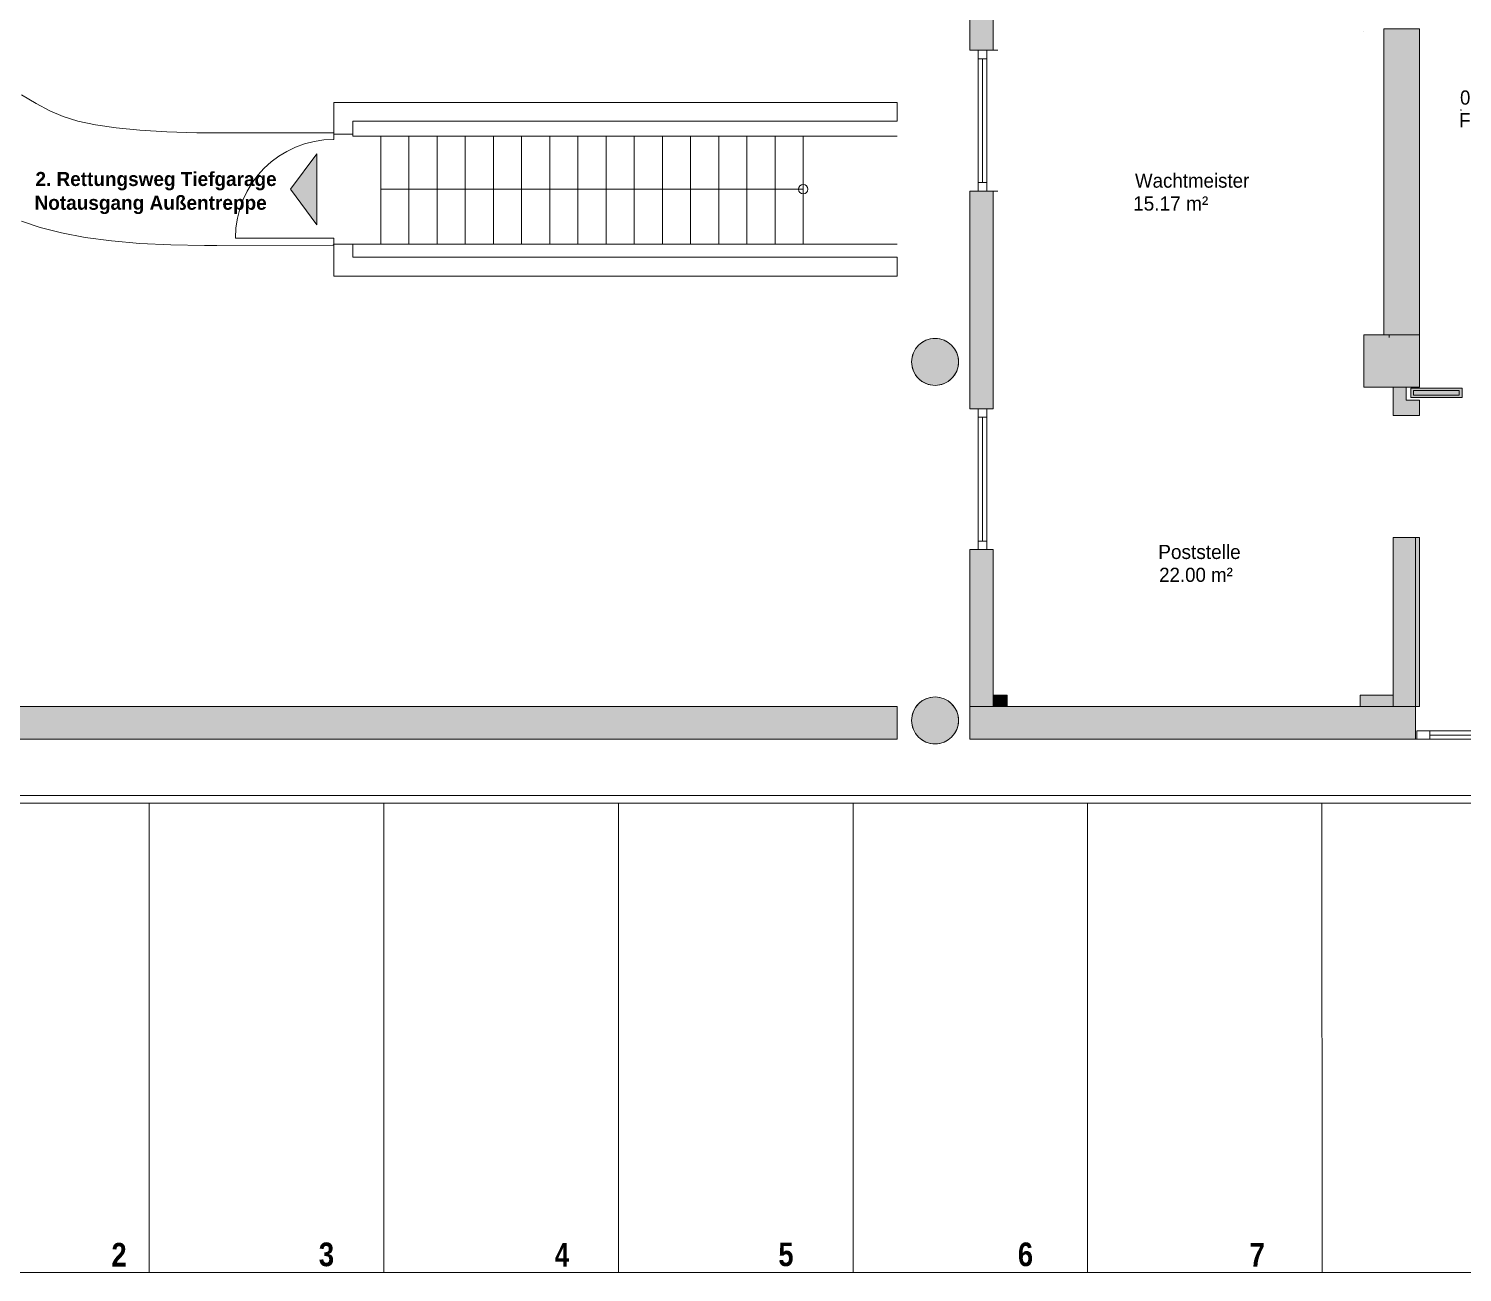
# Model space of a CAD drawing. Header units: inches. Extents: x 50200 to 250609, y 23637 to 115190.
# Drawn here: x 181631 to 196906, y 72070 to 85320 of the extents above; entities that cross this region are included whole.
import ezdxf

# ---------------------------------------------------------------- set-up
doc = ezdxf.new("R2010")
doc.units = ezdxf.units.IN
doc.header["$LTSCALE"] = 200
doc.header["$MEASUREMENT"] = 0
doc.header["$PDMODE"] = 34
doc.header["$PDSIZE"] = 5
doc.linetypes.add('Standardmuster', pattern=[0])
doc.linetypes.add('Volllinie', pattern=[0])
doc.layers.add('Grundebene', color=7, linetype='Continuous')
doc.styles.add('ARIAL', font='arial.ttf', dxfattribs={"height": 0.2})
doc.styles.add('ARIAL-FETT', font='arialbd.ttf', dxfattribs={"height": 0.2})

# ---------------------------------------------------------------- blocks, each defined once
blk = doc.blocks.new('MText_6-1AF9')
at = {"layer": 'Grundebene', "color": 18, "lineweight": 18, "true_color": 0x000000, "style": 'ARIAL-FETT', "width": 0.844798}
blk.add_text('7', height=252, dxfattribs=at).set_placement((194638, 72132))
blk = doc.blocks.new('MText_7-1AFC')
at = {"layer": 'Grundebene', "color": 18, "lineweight": 18, "true_color": 0x000000, "style": 'ARIAL-FETT', "width": 0.829599}
blk.add_text('6', height=252, dxfattribs=at).set_placement((192170, 72136))
blk = doc.blocks.new('MText_8-1AFF')
at = {"layer": 'Grundebene', "color": 18, "lineweight": 18, "true_color": 0x000000, "style": 'ARIAL-FETT', "width": 0.823426}
blk.add_text('5', height=252, dxfattribs=at).set_placement((189619, 72136))
blk = doc.blocks.new('MText_9-1B02')
at = {"layer": 'Grundebene', "color": 18, "lineweight": 18, "true_color": 0x000000, "style": 'ARIAL-FETT', "width": 0.770672}
blk.add_text('4', height=252, dxfattribs=at).set_placement((187238, 72132))
blk = doc.blocks.new('MText_10-1B05')
at = {"layer": 'Grundebene', "color": 18, "lineweight": 18, "true_color": 0x000000, "style": 'ARIAL-FETT', "width": 0.833347}
blk.add_text('3', height=252, dxfattribs=at).set_placement((184722, 72136))
blk = doc.blocks.new('MText_11-1B08')
at = {"layer": 'Grundebene', "color": 18, "lineweight": 18, "true_color": 0x000000, "style": 'ARIAL-FETT', "width": 0.824653}
blk.add_text('2', height=252, dxfattribs=at).set_placement((182513, 72132))
blk = doc.blocks.new('Gruppe-40-1ADD')
at = {"layer": 'Grundebene', "color": 18, "linetype": 'Volllinie', "lineweight": 13, "true_color": 0x000000}
for p, q in [((182914, 77070), (182914, 72070)), ((185414, 77070), (185414, 72070)), ((187914, 77070), (187914, 72070)), ((190414, 77070), (190414, 72070)), ((192914, 77070), (192914, 72070)), ((195409, 77070), (195414, 72070)), ((207943, 72070), (177970, 72070))]:
    blk.add_line(p, q, dxfattribs=at)
blk.add_lwpolyline([(177970, 72070), (177970, 77070), (191658, 77070)], dxfattribs=at)
at = {"layer": 'Grundebene'}
for name in ['MText_11-1B08', 'MText_10-1B05', 'MText_9-1B02', 'MText_8-1AFF', 'MText_7-1AFC', 'MText_6-1AF9']:
    blk.add_blockref(name, (0, 0), dxfattribs=at)
blk = doc.blocks.new('Color_Area-1B66')
at = {"layer": 'Grundebene', "true_color": 0x000000, "transparency": 33554687}
blk.add_hatch(color=18, dxfattribs=at).paths.add_polyline_path([(177970, 78100), (177970, 77750), (190883, 77750), (190883, 78100)], flags=0)
at = {"layer": 'Grundebene', "color": 18, "linetype": 'Volllinie', "lineweight": 13, "true_color": 0x000000}
for p, q in [((177970, 78100), (177970, 77750)), ((190883, 78100), (177970, 78100)), ((190883, 77750), (190883, 78100)), ((177970, 77750), (190883, 77750))]:
    blk.add_line(p, q, dxfattribs=at)
blk = doc.blocks.new('Color_Area-1C59')
at = {"layer": 'Grundebene', "true_color": 0x000000, "transparency": 33554687}
blk.add_hatch(color=18, dxfattribs=at).paths.add_polyline_path([(196408, 79900), (196448, 79900), (196448, 78100), (196408, 78100)], flags=0)
at = {"layer": 'Grundebene', "color": 18, "linetype": 'Volllinie', "lineweight": 13, "true_color": 0x000000}
for p, q in [((196408, 79900), (196448, 79900)), ((196408, 78100), (196408, 79900)), ((196448, 79900), (196448, 78100)), ((196448, 78100), (196408, 78100))]:
    blk.add_line(p, q, dxfattribs=at)
blk = doc.blocks.new('MText_1210-2864')
at = {"layer": 'Grundebene', "color": 18, "lineweight": 18, "true_color": 0x000000, "style": 'ARIAL'}
for s, height, width, p in [('Wachtmeister', 151.03, 0.944549, (193418, 83626)), ('15.17 m²', 151, 0.962328, (193398, 83382))]:
    blk.add_text(s, height=height, dxfattribs=dict(at, width=width)).set_placement(p)
blk = doc.blocks.new('MText_1211-2868')
at = {"layer": 'Grundebene', "color": 18, "lineweight": 18, "true_color": 0x000000, "style": 'ARIAL'}
for s, width, p in [('Poststelle', 0.960909, (193666, 79670)), ('22.00 m²', 0.942703, (193676, 79426))]:
    blk.add_text(s, height=151, dxfattribs=dict(at, width=width)).set_placement(p)
blk = doc.blocks.new('Color_Area-2876')
at = {"layer": 'Grundebene', "true_color": 0x000000, "transparency": 33554687}
blk.add_hatch(color=18, dxfattribs=at).paths.add_polyline_path([(196309, 81500), (196168, 81500), (196168, 81198), (196448, 81198), (196448, 81361), (196309, 81361)], flags=0)
at = {"layer": 'Grundebene', "color": 18, "linetype": 'Volllinie', "lineweight": 13, "true_color": 0x000000}
for p, q in [((196309, 81500), (196168, 81500)), ((196168, 81500), (196168, 81198)), ((196309, 81361), (196309, 81500)), ((196448, 81361), (196309, 81361)), ((196448, 81198), (196448, 81361)), ((196168, 81198), (196448, 81198))]:
    blk.add_line(p, q, dxfattribs=at)
blk = doc.blocks.new('Color_Area-287E')
at = {"layer": 'Grundebene', "true_color": 0x000000, "transparency": 33554687}
blk.add_hatch(color=18, dxfattribs=at).paths.add_polyline_path([(195818, 78220), (196168, 78220), (196168, 78100), (195818, 78100)], flags=0)
at = {"layer": 'Grundebene', "color": 18, "linetype": 'Volllinie', "lineweight": 13, "true_color": 0x000000}
for p, q in [((195818, 78220), (196168, 78220)), ((195818, 78100), (195818, 78220)), ((196168, 78220), (196168, 78100)), ((196168, 78100), (195818, 78100))]:
    blk.add_line(p, q, dxfattribs=at)
blk = doc.blocks.new('Color_Area-2884')
at = {"layer": 'Grundebene', "true_color": 0x000000, "transparency": 33554687}
blk.add_hatch(color=18, dxfattribs=at).paths.add_polyline_path([(191908, 78220), (192058, 78220), (192058, 78100), (191908, 78100)], flags=0)
at = {"layer": 'Grundebene', "color": 18, "linetype": 'Volllinie', "lineweight": 13, "true_color": 0x000000}
for p, q in [((191908, 78220), (192058, 78220)), ((191908, 78100), (191908, 78220)), ((192058, 78220), (192058, 78100)), ((192058, 78100), (191908, 78100))]:
    blk.add_line(p, q, dxfattribs=at)
blk = doc.blocks.new('Color_Area-288A')
at = {"layer": 'Grundebene', "true_color": 0x000000, "transparency": 33554687}
blk.add_hatch(color=18, dxfattribs=at).paths.add_polyline_path([(191658, 78100), (191658, 77750), (196408, 77750), (196408, 78100)], flags=0)
at = {"layer": 'Grundebene', "color": 18, "linetype": 'Volllinie', "lineweight": 13, "true_color": 0x000000}
for p, q in [((191658, 78100), (191658, 77750)), ((196408, 78100), (191658, 78100)), ((196408, 77750), (196408, 78100)), ((191658, 77750), (196408, 77750))]:
    blk.add_line(p, q, dxfattribs=at)
blk = doc.blocks.new('Color_Area-2890')
at = {"layer": 'Grundebene', "true_color": 0x000000, "transparency": 33554687}
blk.add_hatch(color=18, dxfattribs=at).paths.add_polyline_path([(196448, 81500), (196448, 81616), (196448, 82060), (195858, 82060), (195858, 81500), (196278, 81500)], flags=0)
at = {"layer": 'Grundebene', "color": 18, "linetype": 'Volllinie', "lineweight": 13, "true_color": 0x000000}
for p, q in [((196448, 82060), (195858, 82060)), ((195858, 82060), (195858, 81500)), ((196448, 81616), (196448, 82060)), ((196448, 81500), (196448, 81616)), ((195858, 81500), (196278, 81500)), ((196278, 81500), (196448, 81500))]:
    blk.add_line(p, q, dxfattribs=at)
blk = doc.blocks.new('Color_Area-289E')
at = {"layer": 'Grundebene', "true_color": 0x000000, "transparency": 33554687}
blk.add_hatch(color=18, dxfattribs=at).paths.add_polyline_path([(196068, 82060), (196448, 82060), (196448, 85320), (196068, 85320)], flags=0)
at = {"layer": 'Grundebene', "color": 18, "linetype": 'Volllinie', "lineweight": 13, "true_color": 0x000000}
for p, q in [((196448, 85320), (196068, 85320)), ((196068, 85320), (196068, 82060)), ((196448, 82060), (196448, 85320)), ((196068, 82060), (196448, 82060))]:
    blk.add_line(p, q, dxfattribs=at)
blk = doc.blocks.new('Color_Area-28AF')
at = {"layer": 'Grundebene', "true_color": 0x000000, "transparency": 33554687}
h = blk.add_hatch(color=18, dxfattribs=at)
edge = h.paths.add_edge_path(flags=0)
edge.add_arc((191288, 81770), 250, 0, 360)
edge.add_arc((191288, 81770), 250, 0, 360)
edge.add_arc((191288, 81770), 250, 0, 360)
edge.add_arc((191288, 81770), 250, 0, 360)
at = {"layer": 'Grundebene', "color": 18, "linetype": 'Volllinie', "lineweight": 13, "true_color": 0x000000}
for start, end in [(90, 180), (0, 90), (180, 270), (270, 0)]:
    blk.add_arc((191288, 81770), 250, start, end, dxfattribs=at)
blk = doc.blocks.new('Color_Area-28B5')
at = {"layer": 'Grundebene', "true_color": 0x000000, "transparency": 33554687}
h = blk.add_hatch(color=18, dxfattribs=at)
edge = h.paths.add_edge_path(flags=0)
edge.add_arc((191288, 77950), 250, 0, 360)
edge.add_arc((191288, 77950), 250, 0, 360)
edge.add_arc((191288, 77950), 250, 0, 360)
edge.add_arc((191288, 77950), 250, 0, 360)
at = {"layer": 'Grundebene', "color": 18, "linetype": 'Volllinie', "lineweight": 13, "true_color": 0x000000}
for start, end in [(90, 180), (0, 90), (180, 270), (270, 0)]:
    blk.add_arc((191288, 77950), 250, start, end, dxfattribs=at)
blk = doc.blocks.new('Color_Area-28CD')
at = {"layer": 'Grundebene', "true_color": 0x000000, "transparency": 33554687}
blk.add_hatch(color=18, dxfattribs=at).paths.add_polyline_path([(191908, 79770), (191658, 79770), (191658, 78100), (191908, 78100)], flags=0)
at = {"layer": 'Grundebene', "color": 18, "linetype": 'Volllinie', "lineweight": 13, "true_color": 0x000000}
for p, q in [((191908, 79770), (191658, 79770)), ((191658, 79770), (191658, 78100)), ((191908, 78100), (191908, 79770)), ((191658, 78100), (191908, 78100))]:
    blk.add_line(p, q, dxfattribs=at)
blk = doc.blocks.new('Color_Area-28D3')
at = {"layer": 'Grundebene', "true_color": 0x000000, "transparency": 33554687}
blk.add_hatch(color=18, dxfattribs=at).paths.add_polyline_path([(191908, 89410), (193928, 89410), (193928, 89680), (191658, 89680), (191658, 85090), (191908, 85090)], flags=0)
at = {"layer": 'Grundebene', "color": 18, "linetype": 'Volllinie', "lineweight": 13, "true_color": 0x000000}
for p, q in [((193928, 89680), (191658, 89680)), ((191658, 89680), (191658, 85090)), ((193928, 89410), (193928, 89680)), ((191908, 89410), (193928, 89410)), ((191908, 85090), (191908, 89410)), ((191658, 85090), (191908, 85090))]:
    blk.add_line(p, q, dxfattribs=at)
blk = doc.blocks.new('Color_Area-28DB')
at = {"layer": 'Grundebene', "true_color": 0x000000, "transparency": 33554687}
blk.add_hatch(color=18, dxfattribs=at).paths.add_polyline_path([(196408, 79900), (196168, 79900), (196168, 78100), (196408, 78100)], flags=0)
at = {"layer": 'Grundebene', "color": 18, "linetype": 'Volllinie', "lineweight": 13, "true_color": 0x000000}
for p, q in [((196408, 79900), (196168, 79900)), ((196168, 79900), (196168, 78100)), ((196408, 78100), (196408, 79900)), ((196168, 78100), (196408, 78100))]:
    blk.add_line(p, q, dxfattribs=at)
blk = doc.blocks.new('Color_Area-28E1')
at = {"layer": 'Grundebene', "true_color": 0xffffff, "transparency": 33554687}
blk.add_hatch(color=7, dxfattribs=at).paths.add_polyline_path([(196358, 81491), (196358, 81391), (196903, 81391), (196903, 81491)], flags=0)
at = {"layer": 'Grundebene', "color": 18, "linetype": 'Volllinie', "lineweight": 13, "true_color": 0x000000}
blk.add_lwpolyline([(196358, 81491), (196358, 81391), (196903, 81391), (196903, 81491), (196358, 81491)], dxfattribs=at)
blk = doc.blocks.new('Color_Area-28FE')
at = {"layer": 'Grundebene', "true_color": 0x000000, "transparency": 33554687}
blk.add_hatch(color=18, dxfattribs=at).paths.add_polyline_path([(191908, 83590), (191658, 83590), (191658, 81270), (191908, 81270)], flags=0)
at = {"layer": 'Grundebene', "color": 18, "linetype": 'Volllinie', "lineweight": 13, "true_color": 0x000000}
for p, q in [((191908, 83590), (191658, 83590)), ((191658, 83590), (191658, 81270)), ((191908, 81270), (191908, 83590)), ((191658, 81270), (191908, 81270))]:
    blk.add_line(p, q, dxfattribs=at)
blk = doc.blocks.new('VBV_Raumstempel_FM_3-2A13')
at = {"layer": 'Grundebene', "color": 18, "linetype": 'Standardmuster', "lineweight": 13, "true_color": 0x000000}
blk.add_point((196891, 84453), dxfattribs=at)
blk = doc.blocks.new('MText_1526-2A16')
at = {"layer": 'Grundebene', "color": 18, "lineweight": 18, "true_color": 0x000000, "style": 'ARIAL', "width": 0.92313}
blk.add_text('Flur', height=151.0329861, dxfattribs=at).set_placement((196873.647313, 84270.099467))
blk = doc.blocks.new('MText_1527-2A19')
at = {"layer": 'Grundebene', "color": 18, "lineweight": 18, "true_color": 0x000000, "style": 'ARIAL', "width": 0.930644}
blk.add_text('007', height=151, dxfattribs=at).set_placement((196882, 84511))
blk = doc.blocks.new('Gruppe-181-2A11')
at = {"layer": 'Grundebene'}
for name in ['MText_1527-2A19', 'MText_1526-2A16', 'VBV_Raumstempel_FM_3-2A13']:
    blk.add_blockref(name, (0, 0), dxfattribs=at)
blk = doc.blocks.new('Color_Area-2D32')
at = {"layer": 'Grundebene', "true_color": 0xffffff, "transparency": 33554687}
blk.add_hatch(color=7, dxfattribs=at).paths.add_polyline_path([(196385, 81466), (196385, 81416), (196872, 81416), (196872, 81466)], flags=0)
at = {"layer": 'Grundebene', "color": 18, "linetype": 'Volllinie', "lineweight": 13, "true_color": 0x000000}
blk.add_lwpolyline([(196385, 81466), (196385, 81416), (196872, 81416), (196872, 81466), (196385, 81466)], dxfattribs=at)
blk = doc.blocks.new('Gruppe-423-2D75')
at = {"layer": 'Grundebene', "color": 18, "linetype": 'Volllinie', "lineweight": 13, "true_color": 0x000000}
blk.add_line((198108, 77793), (198108, 78693), dxfattribs=at)
blk.add_lwpolyline([(197208, 77803), (197209, 77847), (197212, 77890), (197218, 77934), (197225, 77977), (197234, 78019), (197246, 78061), (197260, 78103), (197276, 78143), (197293, 78183), (197313, 78222), (197335, 78260), (197358, 78297), (197384, 78333), (197411, 78368), (197440, 78401), (197470, 78432), (197502, 78462), (197536, 78491), (197571, 78518), (197607, 78543), (197644, 78567), (197683, 78588), (197722, 78608), (197763, 78625), (197804, 78641), (197846, 78655), (197889, 78667), (197932, 78676), (197976, 78684), (198020, 78689), (198064, 78692), (198108, 78693)], dxfattribs=at)
blk = doc.blocks.new('Gruppe-424-2D6E')
at = {"layer": 'Grundebene', "color": 18, "linetype": 'Volllinie', "lineweight": 13, "true_color": 0x000000}
for p, q in [((196423, 77840), (198233, 77840)), ((196423, 77750), (196423, 77840)), ((196423, 77750), (198233, 77750)), ((196558, 77750), (196558, 77840)), ((198108, 77793), (196558, 77793)), ((198108, 77750), (198108, 77840)), ((198233, 77750), (198233, 77840))]:
    blk.add_line(p, q, dxfattribs=at)
at = {"layer": 'Grundebene'}
blk.add_blockref('Gruppe-423-2D75', (0, 0), dxfattribs=at)
blk = doc.blocks.new('MText_2722-2E6D')
at = {"layer": 'Grundebene', "color": 18, "lineweight": 18, "true_color": 0x000000, "style": 'ARIAL-FETT'}
for s, width, p in [('2. Rettungsweg Tiefgarage', 0.964336, (181703, 83644)), ('Notausgang Außentreppe', 0.966611, (181693, 83391))]:
    blk.add_text(s, height=149.93, dxfattribs=dict(at, width=width)).set_placement(p)
blk = doc.blocks.new('Color_Area-2E71')
at = {"layer": 'Grundebene', "true_color": 0x000000, "transparency": 33554687}
blk.add_hatch(color=18, dxfattribs=at).paths.add_polyline_path([(184422, 83610), (184701, 83988), (184701, 83232)], flags=0)
at = {"layer": 'Grundebene', "color": 18, "linetype": 'Volllinie', "lineweight": 13, "true_color": 0x000000}
blk.add_lwpolyline([(184422, 83610), (184701, 83988), (184701, 83232), (184422, 83610)], dxfattribs=at)
blk = doc.blocks.new('Gruppe-439-3151')
at = {"layer": 'Grundebene', "color": 18, "linetype": 'Volllinie', "lineweight": 13, "true_color": 0x000000}
blk.add_line((184883, 83090), (183833, 83090), dxfattribs=at)
blk.add_arc((184883, 83090), 1050, 90, 180, dxfattribs=at)
blk = doc.blocks.new('Color_Area-3166')
at = {"layer": 'Grundebene', "true_color": 0x000000, "transparency": 33554687}
blk.add_hatch(color=18, dxfattribs=at).paths.add_polyline_path([(185387, 83609), (185383, 83610), (185387, 83611)], flags=0)
at = {"layer": 'Grundebene', "color": 18, "linetype": 'Volllinie', "lineweight": 13, "true_color": 0x000000}
for p, q in [((185383, 83610), (185387, 83611)), ((185387, 83609), (185383, 83610)), ((185387, 83611), (185387, 83609))]:
    blk.add_line(p, q, dxfattribs=at)

msp = doc.modelspace()

# ---------------------------------------------------------------- linework, layer by layer
at = {"layer": 'Grundebene', "color": 18, "linetype": 'Volllinie', "lineweight": 13, "true_color": 0x000000}
for p, q in [((195858, 85290), (195858, 85290)), ((191658, 85090), (191958, 85090)), ((191748, 83590), (191748, 85090)), ((191838, 83590), (191838, 85090)), ((191748, 85000), (191838, 85000)), ((191793, 83680), (191793, 85000)), ((181711, 84522), (181555, 84617)), ((181858, 84444), (181711, 84522)), ((184883, 84140), (184883, 84535)), ((184883, 84535), (190883, 84535)), ((190883, 84535), (190883, 84335)), ((181998, 84384), (181858, 84444)), ((182153, 84336), (181998, 84384)), ((182342, 84296), (182153, 84336)), ((190883, 84335), (185083, 84335)), ((185083, 84335), (185083, 84176)), ((182562, 84263), (182342, 84296)), ((182816, 84238), (182562, 84263)), ((183102, 84221), (182816, 84238)), ((183421, 84212), (183102, 84221)), ((183592, 84210), (183421, 84212)), ((183636, 84210), (183592, 84210)), ((183659, 84210), (183636, 84210)), ((184879, 84209), (183659, 84210)), ((184883, 84197), (184879, 84209)), ((184883, 84285), (184883, 84140)), ((184883, 84140), (184883, 84197)), ((185083, 84195), (184883, 84195)), ((190883, 84176), (185083, 84176)), ((185383, 83025), (185383, 84176)), ((185683, 83025), (185683, 84176)), ((185983, 83025), (185983, 84176)), ((186283, 83025), (186283, 84176)), ((186583, 83025), (186583, 84176)), ((186883, 83025), (186883, 84176)), ((187183, 83025), (187183, 84176)), ((187483, 83025), (187483, 84176)), ((187783, 83025), (187783, 84176)), ((188083, 83025), (188083, 84176)), ((188383, 83025), (188383, 84176)), ((188683, 83025), (188683, 84176)), ((188983, 83025), (188983, 84176)), ((189283, 83025), (189283, 84176)), ((189583, 83025), (189583, 84176)), ((189883, 83025), (189883, 84176)), ((189883, 83610), (185383, 83610)), ((191658, 83590), (191958, 83590)), ((191748, 83680), (191838, 83680)), ((181554, 83269), (181755, 83202)), ((181755, 83202), (181982, 83144)), ((181982, 83144), (182234, 83097)), ((182234, 83097), (182513, 83060)), ((182513, 83060), (182817, 83033)), ((182817, 83033), (183147, 83017)), ((183147, 83017), (183503, 83010)), ((183503, 83010), (183549, 83010)), ((183549, 83010), (183581, 83010)), ((183581, 83010), (183636, 83010)), ((183636, 83010), (184874, 83014)), ((184874, 83014), (184883, 83021)), ((184883, 83021), (184883, 83090)), ((184883, 82685), (184883, 83090)), ((184883, 83090), (184883, 82935)), ((185083, 83025), (184883, 83025)), ((185083, 83025), (185083, 82885)), ((190883, 83025), (185083, 83025)), ((185083, 82885), (190883, 82885)), ((190883, 82885), (190883, 82685)), ((190883, 82685), (184883, 82685)), ((196128, 82030), (196128, 82060)), ((191748, 81270), (191748, 79770)), ((191838, 81270), (191838, 79770)), ((191748, 81180), (191838, 81180)), ((191793, 79860), (191793, 81180)), ((191748, 79860), (191838, 79860)), ((196408, 77750), (198248, 77750))]:
    msp.add_line(p, q, dxfattribs=at)
for points in [[(191908, 89410), (193928, 89410), (193928, 89680), (191658, 89680), (191658, 85090), (191908, 85090), (191908, 89410)], [(185387, 83609), (185383, 83610), (185387, 83611), (185387, 83609)], [(191908, 83590), (191658, 83590), (191658, 81270), (191908, 81270), (191908, 83590)], [(196448, 81500), (196448, 82060), (195858, 82060), (195858, 81500), (196448, 81500)], [(196309, 81500), (196168, 81500), (196168, 81198), (196448, 81198), (196448, 81361), (196309, 81361), (196309, 81500)], [(196358, 81491), (196903, 81491), (196903, 81391), (196358, 81391), (196358, 81491)], [(196385, 81466), (196872, 81466), (196872, 81416), (196385, 81416), (196385, 81466)], [(196408, 79900), (196168, 79900), (196168, 78100), (196408, 78100), (196408, 79900)], [(196408, 79900), (196448, 79900), (196448, 78100), (196408, 78100), (196408, 79900)], [(191908, 79770), (191658, 79770), (191658, 78100), (191908, 78100), (191908, 79770)], [(191908, 78220), (192058, 78220), (192058, 78100), (191908, 78100), (191908, 78220)], [(195818, 78220), (196168, 78220), (196168, 78100), (195818, 78100), (195818, 78220)], [(177970, 78100), (177970, 77750), (190883, 77750), (190883, 78100), (177970, 78100)], [(191658, 78100), (191658, 77750), (196408, 77750), (196408, 78100), (191658, 78100)], [(177970, 77150), (220623, 77150), (220623, 77070), (177970, 77070), (177970, 77150)]]:
    msp.add_lwpolyline(points, dxfattribs=at)
for points in [[(191038, 81770, 0.414214), (191288, 81520, 0.414214), (191538, 81770, 0.414214), (191288, 82020, 0.414214), (191038, 81770)], [(191538, 77950, 0.414214), (191288, 78200, 0.414214), (191038, 77950, 0.414214), (191288, 77700, 0.414214), (191538, 77950)]]:
    msp.add_lwpolyline(points, format="xyb", dxfattribs=at)
msp.add_circle((189883, 83610), 50, dxfattribs=at)

# ---------------------------------------------------------------- block references
at = {"layer": 'Grundebene'}
for name in ['Color_Area-28D3', 'Color_Area-289E', 'Gruppe-181-2A11', 'Gruppe-439-3151', 'Color_Area-2E71', 'MText_2722-2E6D', 'MText_1210-2864', 'Color_Area-3166', 'Color_Area-28FE', 'Color_Area-2890', 'Color_Area-28AF', 'Color_Area-2876', 'Color_Area-28E1', 'Color_Area-2D32', 'Color_Area-28DB', 'Color_Area-1C59', 'Color_Area-28CD', 'MText_1211-2868', 'Gruppe-424-2D6E', 'Color_Area-2884', 'Color_Area-287E', 'Color_Area-1B66', 'Color_Area-28B5', 'Color_Area-288A', 'Gruppe-40-1ADD']:
    msp.add_blockref(name, (0, 0), dxfattribs=at)

doc.saveas('drawing.dxf')
